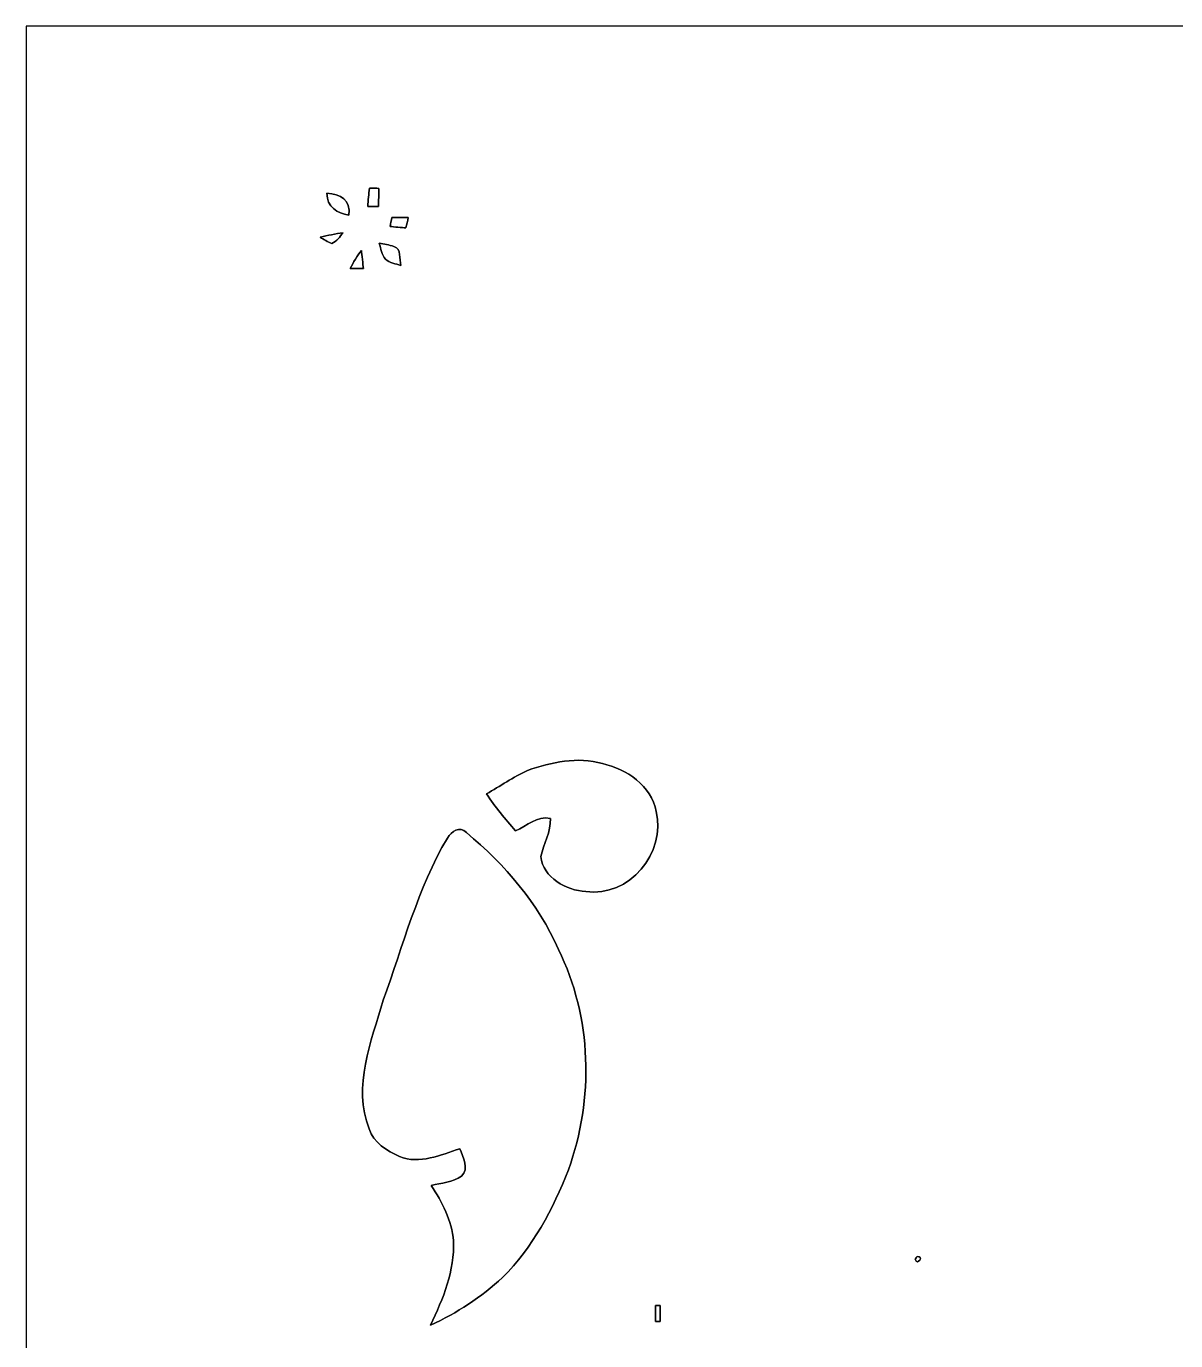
# Model space of a CAD drawing. Header units: centimetres. Extents: x -16.8 to 16.8, y -16.7 to 16.7.
# Drawn here: x -16.77 to 0.76, y -3.38 to 16.67 of the extents above; entities that cross this region are included whole.
import ezdxf

# ---------------------------------------------------------------- set-up
doc = ezdxf.new("R2010")
doc.units = ezdxf.units.CM
doc.header["$MEASUREMENT"] = 0
doc.layers.add('Layer 1', color=7, linetype='Continuous')

msp = doc.modelspace()

# ---------------------------------------------------------------- linework, layer by layer
at = {"layer": 'Layer 1', "color": 7}
for points, knots in [([(-16.77458, 16.66875), (-16.77458, 16.66875), (16.77458, 16.66875), (16.77458, 16.66875), (16.77458, 16.66875), (16.77458, 16.66875), (16.77458, -16.66875), (16.77458, -16.66875), (16.77458, -16.66875), (16.77458, -16.66875), (-16.77458, -16.66875), (-16.77458, -16.66875), (-16.77458, -16.66875), (-16.77458, -16.66875), (-16.77458, 16.66875), (-16.77458, 16.66875), (-16.77458, 16.66875), (-16.77458, 16.66875), (-16.77458, 16.66875), (-16.77458, 16.66875)], [0, 0, 0, 0, 0.16666667, 0.16666667, 0.16666667, 0.16666667, 0.33333333, 0.33333333, 0.33333333, 0.33333333, 0.5, 0.5, 0.5, 0.5, 0.66666667, 0.66666667, 0.66666667, 0.66666667, 1, 1, 1, 1]), ([(-12.18812, 14.12099), (-11.98668, 14.11958), (-11.81594, 14.01304), (-11.8558, 13.7855), (-11.8558, 13.7855), (-12.02549, 13.81936), (-12.19482, 13.91144), (-12.18812, 14.12099)], [0, 0, 0, 0, 0.33333333, 0.33333333, 0.33333333, 0.33333333, 1, 1, 1, 1]), ([(-11.53795, 14.20142), (-11.50303, 14.20036), (-11.43282, 14.19789), (-11.39754, 14.19648), (-11.39754, 14.19648), (-11.39684, 14.1037), (-11.39966, 14.01127), (-11.40425, 13.91849), (-11.40425, 13.91849), (-11.45822, 13.91814), (-11.51184, 13.91814), (-11.56547, 13.91814), (-11.56547, 13.91814), (-11.56018, 14.01304), (-11.55206, 14.10758), (-11.53795, 14.20142)], [0, 0, 0, 0, 0.2, 0.2, 0.2, 0.2, 0.4, 0.4, 0.4, 0.4, 0.6, 0.6, 0.6, 0.6, 1, 1, 1, 1]), ([(-11.19717, 13.75234), (-11.11391, 13.75445), (-11.03066, 13.75375), (-10.94775, 13.75128), (-10.94775, 13.75128), (-10.95975, 13.69871), (-10.97174, 13.64615), (-10.98374, 13.59394), (-10.98374, 13.59394), (-11.04441, 13.59923), (-11.16542, 13.60946), (-11.22609, 13.61475), (-11.22609, 13.61475), (-11.21657, 13.66061), (-11.20704, 13.70647), (-11.19717, 13.75234)], [0, 0, 0, 0, 0.2, 0.2, 0.2, 0.2, 0.4, 0.4, 0.4, 0.4, 0.6, 0.6, 0.6, 0.6, 1, 1, 1, 1]), ([(-12.29219, 13.45283), (-12.17683, 13.48246), (-12.05936, 13.50081), (-11.94188, 13.52091), (-11.94188, 13.52091), (-11.99198, 13.45882), (-12.03925, 13.38721), (-12.11545, 13.35546), (-12.11545, 13.35546), (-12.17895, 13.37874), (-12.23504, 13.4172), (-12.29219, 13.45283)], [0, 0, 0, 0, 0.25, 0.25, 0.25, 0.25, 0.5, 0.5, 0.5, 0.5, 1, 1, 1, 1]), ([(-11.83287, 12.97305), (-11.78595, 13.07112), (-11.73021, 13.16531), (-11.66248, 13.25069), (-11.66248, 13.25069), (-11.65472, 13.18119), (-11.63955, 13.04255), (-11.63179, 12.97305), (-11.63179, 12.97305), (-11.69882, 12.9727), (-11.76584, 12.9727), (-11.83287, 12.97305)], [0, 0, 0, 0, 0.25, 0.25, 0.25, 0.25, 0.5, 0.5, 0.5, 0.5, 1, 1, 1, 1]), ([(-11.39014, 13.35934), (-11.3157, 13.34594), (-11.24021, 13.33535), (-11.16894, 13.30889), (-11.16894, 13.30889), (-11.04618, 13.27856), (-11.08957, 13.11804), (-11.05994, 13.02173), (-11.05994, 13.02173), (-11.14037, 13.04607), (-11.23068, 13.05877), (-11.29524, 13.11734), (-11.29524, 13.11734), (-11.35627, 13.18295), (-11.3665, 13.27679), (-11.39014, 13.35934)], [0, 0, 0, 0, 0.2, 0.2, 0.2, 0.2, 0.4, 0.4, 0.4, 0.4, 0.6, 0.6, 0.6, 0.6, 1, 1, 1, 1]), ([(-9.12989, 5.31813), (-8.76688, 5.44513), (-8.36648, 5.53438), (-7.98689, 5.4229), (-7.98689, 5.4229), (-7.61929, 5.34282), (-7.23794, 5.08494), (-7.16633, 4.693), (-7.16633, 4.693), (-7.00934, 4.06894), (-7.58366, 3.37185), (-8.23771, 3.47416), (-8.23771, 3.47416), (-8.53934, 3.48227), (-8.89106, 3.68512), (-8.92775, 4.00579), (-8.92775, 4.00579), (-8.87906, 4.19982), (-8.77323, 4.37903), (-8.77852, 4.58752), (-8.77852, 4.58752), (-8.98701, 4.62809), (-9.13694, 4.47463), (-9.31192, 4.39667), (-9.31192, 4.39667), (-9.4682, 4.578), (-9.62343, 4.76144), (-9.75607, 4.96111), (-9.75607, 4.96111), (-9.54617, 5.07753), (-9.34896, 5.21864), (-9.12989, 5.31813)], [0, 0, 0, 0, 0.11111111, 0.11111111, 0.11111111, 0.11111111, 0.22222222, 0.22222222, 0.22222222, 0.22222222, 0.33333333, 0.33333333, 0.33333333, 0.33333333, 0.44444444, 0.44444444, 0.44444444, 0.44444444, 0.55555556, 0.55555556, 0.55555556, 0.55555556, 0.66666667, 0.66666667, 0.66666667, 0.66666667, 0.77777778, 0.77777778, 0.77777778, 0.77777778, 1, 1, 1, 1]), ([(-10.35156, 4.28625), (-10.29406, 4.38961), (-10.15894, 4.4764), (-10.05981, 4.37056), (-10.05981, 4.37056), (-9.47984, 3.88232), (-8.96126, 3.29177), (-8.65893, 2.58939), (-8.65893, 2.58939), (-8.14423, 1.55222), (-8.11495, 0.31115), (-8.50371, -0.77188), (-8.50371, -0.77188), (-8.74078, -1.37054), (-9.04875, -1.95545), (-9.50877, -2.41441), (-9.50877, -2.41441), (-9.8358, -2.70969), (-10.20551, -2.96016), (-10.60768, -3.14113), (-10.60768, -3.14113), (-10.41576, -2.73861), (-10.24043, -2.3114), (-10.25701, -1.85702), (-10.25701, -1.85702), (-10.28524, -1.54658), (-10.43023, -1.26541), (-10.5985, -1.00965), (-10.5985, -1.00965), (-10.44504, -0.97049), (-10.26795, -0.96873), (-10.13636, -0.86924), (-10.13636, -0.86924), (-10.01571, -0.75741), (-10.11555, -0.5782), (-10.16141, -0.4512), (-10.16141, -0.4512), (-10.45245, -0.54398), (-10.77666, -0.69603), (-11.0811, -0.56868), (-11.0811, -0.56868), (-11.2709, -0.4826), (-11.47904, -0.35913), (-11.54465, -0.14923), (-11.54465, -0.14923), (-11.80042, 0.50271), (-11.5122, 1.18251), (-11.33087, 1.81293), (-11.33087, 1.81293), (-11.02713, 2.64478), (-10.80523, 3.51755), (-10.35156, 4.28625)], [0, 0, 0, 0, 0.07142857, 0.07142857, 0.07142857, 0.07142857, 0.14285714, 0.14285714, 0.14285714, 0.14285714, 0.21428571, 0.21428571, 0.21428571, 0.21428571, 0.28571429, 0.28571429, 0.28571429, 0.28571429, 0.35714286, 0.35714286, 0.35714286, 0.35714286, 0.42857143, 0.42857143, 0.42857143, 0.42857143, 0.5, 0.5, 0.5, 0.5, 0.57142857, 0.57142857, 0.57142857, 0.57142857, 0.64285714, 0.64285714, 0.64285714, 0.64285714, 0.71428571, 0.71428571, 0.71428571, 0.71428571, 0.78571429, 0.78571429, 0.78571429, 0.78571429, 0.85714286, 0.85714286, 0.85714286, 0.85714286, 1, 1, 1, 1]), ([(-3.18805, -2.09726), (-3.06987, -2.07821), (-3.18699, -2.2479), (-3.21698, -2.13713), (-3.21698, -2.13713), (-3.20957, -2.12725), (-3.19546, -2.10714), (-3.18805, -2.09726)], [0, 0, 0, 0, 0.33333333, 0.33333333, 0.33333333, 0.33333333, 1, 1, 1, 1]), ([(-7.17903, -2.83986), (-7.16139, -2.83986), (-7.12611, -2.83986), (-7.10847, -2.83986), (-7.10847, -2.83986), (-7.10847, -2.92206), (-7.10847, -3.00426), (-7.10847, -3.08681), (-7.10847, -3.08681), (-7.12611, -3.08681), (-7.16139, -3.08681), (-7.17903, -3.08681), (-7.17903, -3.08681), (-7.17938, -3.00426), (-7.17938, -2.92206), (-7.17903, -2.83986)], [0, 0, 0, 0, 0.2, 0.2, 0.2, 0.2, 0.4, 0.4, 0.4, 0.4, 0.6, 0.6, 0.6, 0.6, 1, 1, 1, 1])]:
    msp.add_open_spline(points, degree=3, knots=knots, dxfattribs=at)
at = {"layer": 'Layer 1', "color": 253}
for points, knots in [([(-12.18812, 14.12099), (-12.19482, 13.91144), (-12.02549, 13.81936), (-11.8558, 13.7855), (-11.8558, 13.7855), (-11.81594, 14.01304), (-11.98668, 14.11958), (-12.18812, 14.12099), (-12.18812, 14.12099), (-12.18812, 14.12099), (-12.18812, 14.12099), (-12.18812, 14.12099)], [0, 0, 0, 0, 0.25, 0.25, 0.25, 0.25, 0.5, 0.5, 0.5, 0.5, 1, 1, 1, 1]), ([(-11.53795, 14.20142), (-11.55206, 14.10758), (-11.56018, 14.01304), (-11.56547, 13.91814), (-11.56547, 13.91814), (-11.51184, 13.91814), (-11.45822, 13.91814), (-11.40425, 13.91849), (-11.40425, 13.91849), (-11.39966, 14.01127), (-11.39684, 14.1037), (-11.39754, 14.19648), (-11.39754, 14.19648), (-11.43282, 14.19789), (-11.50303, 14.20036), (-11.53795, 14.20142), (-11.53795, 14.20142), (-11.53795, 14.20142), (-11.53795, 14.20142), (-11.53795, 14.20142)], [0, 0, 0, 0, 0.16666667, 0.16666667, 0.16666667, 0.16666667, 0.33333333, 0.33333333, 0.33333333, 0.33333333, 0.5, 0.5, 0.5, 0.5, 0.66666667, 0.66666667, 0.66666667, 0.66666667, 1, 1, 1, 1]), ([(-11.19717, 13.75234), (-11.20704, 13.70647), (-11.21657, 13.66061), (-11.22609, 13.61475), (-11.22609, 13.61475), (-11.16542, 13.60946), (-11.04441, 13.59923), (-10.98374, 13.59394), (-10.98374, 13.59394), (-10.97174, 13.64615), (-10.95975, 13.69871), (-10.94775, 13.75128), (-10.94775, 13.75128), (-11.03066, 13.75375), (-11.11391, 13.75445), (-11.19717, 13.75234), (-11.19717, 13.75234), (-11.19717, 13.75234), (-11.19717, 13.75234), (-11.19717, 13.75234)], [0, 0, 0, 0, 0.16666667, 0.16666667, 0.16666667, 0.16666667, 0.33333333, 0.33333333, 0.33333333, 0.33333333, 0.5, 0.5, 0.5, 0.5, 0.66666667, 0.66666667, 0.66666667, 0.66666667, 1, 1, 1, 1]), ([(-12.29219, 13.45283), (-12.23504, 13.4172), (-12.17895, 13.37874), (-12.11545, 13.35546), (-12.11545, 13.35546), (-12.03925, 13.38721), (-11.99198, 13.45882), (-11.94188, 13.52091), (-11.94188, 13.52091), (-12.05936, 13.50081), (-12.17683, 13.48246), (-12.29219, 13.45283), (-12.29219, 13.45283), (-12.29219, 13.45283), (-12.29219, 13.45283), (-12.29219, 13.45283)], [0, 0, 0, 0, 0.2, 0.2, 0.2, 0.2, 0.4, 0.4, 0.4, 0.4, 0.6, 0.6, 0.6, 0.6, 1, 1, 1, 1]), ([(-11.83287, 12.97305), (-11.76584, 12.9727), (-11.69882, 12.9727), (-11.63179, 12.97305), (-11.63179, 12.97305), (-11.63955, 13.04255), (-11.65472, 13.18119), (-11.66248, 13.25069), (-11.66248, 13.25069), (-11.73021, 13.16531), (-11.78595, 13.07112), (-11.83287, 12.97305), (-11.83287, 12.97305), (-11.83287, 12.97305), (-11.83287, 12.97305), (-11.83287, 12.97305)], [0, 0, 0, 0, 0.2, 0.2, 0.2, 0.2, 0.4, 0.4, 0.4, 0.4, 0.6, 0.6, 0.6, 0.6, 1, 1, 1, 1]), ([(-11.39014, 13.35934), (-11.3665, 13.27679), (-11.35627, 13.18295), (-11.29524, 13.11734), (-11.29524, 13.11734), (-11.23068, 13.05877), (-11.14037, 13.04607), (-11.05994, 13.02173), (-11.05994, 13.02173), (-11.08957, 13.11804), (-11.04618, 13.27856), (-11.16894, 13.30889), (-11.16894, 13.30889), (-11.24021, 13.33535), (-11.3157, 13.34594), (-11.39014, 13.35934), (-11.39014, 13.35934), (-11.39014, 13.35934), (-11.39014, 13.35934), (-11.39014, 13.35934)], [0, 0, 0, 0, 0.16666667, 0.16666667, 0.16666667, 0.16666667, 0.33333333, 0.33333333, 0.33333333, 0.33333333, 0.5, 0.5, 0.5, 0.5, 0.66666667, 0.66666667, 0.66666667, 0.66666667, 1, 1, 1, 1]), ([(-9.12989, 5.31813), (-9.34896, 5.21864), (-9.54617, 5.07753), (-9.75607, 4.96111), (-9.75607, 4.96111), (-9.62343, 4.76144), (-9.4682, 4.578), (-9.31192, 4.39667), (-9.31192, 4.39667), (-9.13694, 4.47463), (-8.98701, 4.62809), (-8.77852, 4.58752), (-8.77852, 4.58752), (-8.77323, 4.37903), (-8.87906, 4.19982), (-8.92775, 4.00579), (-8.92775, 4.00579), (-8.89106, 3.68512), (-8.53934, 3.48227), (-8.23771, 3.47416), (-8.23771, 3.47416), (-7.58366, 3.37185), (-7.00934, 4.06894), (-7.16633, 4.693), (-7.16633, 4.693), (-7.23794, 5.08494), (-7.61929, 5.34282), (-7.98689, 5.4229), (-7.98689, 5.4229), (-8.36648, 5.53438), (-8.76688, 5.44513), (-9.12989, 5.31813), (-9.12989, 5.31813), (-9.12989, 5.31813), (-9.12989, 5.31813), (-9.12989, 5.31813)], [0, 0, 0, 0, 0.1, 0.1, 0.1, 0.1, 0.2, 0.2, 0.2, 0.2, 0.3, 0.3, 0.3, 0.3, 0.4, 0.4, 0.4, 0.4, 0.5, 0.5, 0.5, 0.5, 0.6, 0.6, 0.6, 0.6, 0.7, 0.7, 0.7, 0.7, 0.8, 0.8, 0.8, 0.8, 1, 1, 1, 1]), ([(-10.35156, 4.28625), (-10.80523, 3.51755), (-11.02713, 2.64478), (-11.33087, 1.81293), (-11.33087, 1.81293), (-11.5122, 1.18251), (-11.80042, 0.50271), (-11.54465, -0.14923), (-11.54465, -0.14923), (-11.47904, -0.35913), (-11.2709, -0.4826), (-11.0811, -0.56868), (-11.0811, -0.56868), (-10.77666, -0.69603), (-10.45245, -0.54398), (-10.16141, -0.4512), (-10.16141, -0.4512), (-10.11555, -0.5782), (-10.01571, -0.75741), (-10.13636, -0.86924), (-10.13636, -0.86924), (-10.26795, -0.96873), (-10.44504, -0.97049), (-10.5985, -1.00965), (-10.5985, -1.00965), (-10.43023, -1.26541), (-10.28524, -1.54658), (-10.25701, -1.85702), (-10.25701, -1.85702), (-10.24043, -2.3114), (-10.41576, -2.73861), (-10.60768, -3.14113), (-10.60768, -3.14113), (-10.20551, -2.96016), (-9.8358, -2.70969), (-9.50877, -2.41441), (-9.50877, -2.41441), (-9.04875, -1.95545), (-8.74078, -1.37054), (-8.50371, -0.77188), (-8.50371, -0.77188), (-8.11495, 0.31115), (-8.14423, 1.55222), (-8.65893, 2.58939), (-8.65893, 2.58939), (-8.96126, 3.29177), (-9.47984, 3.88232), (-10.05981, 4.37056), (-10.05981, 4.37056), (-10.15894, 4.4764), (-10.29406, 4.38961), (-10.35156, 4.28625), (-10.35156, 4.28625), (-10.35156, 4.28625), (-10.35156, 4.28625), (-10.35156, 4.28625)], [0, 0, 0, 0, 0.06666667, 0.06666667, 0.06666667, 0.06666667, 0.13333333, 0.13333333, 0.13333333, 0.13333333, 0.2, 0.2, 0.2, 0.2, 0.26666667, 0.26666667, 0.26666667, 0.26666667, 0.33333333, 0.33333333, 0.33333333, 0.33333333, 0.4, 0.4, 0.4, 0.4, 0.46666667, 0.46666667, 0.46666667, 0.46666667, 0.53333333, 0.53333333, 0.53333333, 0.53333333, 0.6, 0.6, 0.6, 0.6, 0.66666667, 0.66666667, 0.66666667, 0.66666667, 0.73333333, 0.73333333, 0.73333333, 0.73333333, 0.8, 0.8, 0.8, 0.8, 0.86666667, 0.86666667, 0.86666667, 0.86666667, 1, 1, 1, 1]), ([(-3.18805, -2.09726), (-3.19546, -2.10714), (-3.20957, -2.12725), (-3.21698, -2.13713), (-3.21698, -2.13713), (-3.18699, -2.2479), (-3.06987, -2.07821), (-3.18805, -2.09726), (-3.18805, -2.09726), (-3.18805, -2.09726), (-3.18805, -2.09726), (-3.18805, -2.09726)], [0, 0, 0, 0, 0.25, 0.25, 0.25, 0.25, 0.5, 0.5, 0.5, 0.5, 1, 1, 1, 1]), ([(-7.17903, -2.83986), (-7.17938, -2.92206), (-7.17938, -3.00426), (-7.17903, -3.08681), (-7.17903, -3.08681), (-7.16139, -3.08681), (-7.12611, -3.08681), (-7.10847, -3.08681), (-7.10847, -3.08681), (-7.10847, -3.00426), (-7.10847, -2.92206), (-7.10847, -2.83986), (-7.10847, -2.83986), (-7.12611, -2.83986), (-7.16139, -2.83986), (-7.17903, -2.83986), (-7.17903, -2.83986), (-7.17903, -2.83986), (-7.17903, -2.83986), (-7.17903, -2.83986)], [0, 0, 0, 0, 0.16666667, 0.16666667, 0.16666667, 0.16666667, 0.33333333, 0.33333333, 0.33333333, 0.33333333, 0.5, 0.5, 0.5, 0.5, 0.66666667, 0.66666667, 0.66666667, 0.66666667, 1, 1, 1, 1])]:
    msp.add_open_spline(points, degree=3, knots=knots, dxfattribs=at)

doc.saveas('drawing.dxf')
